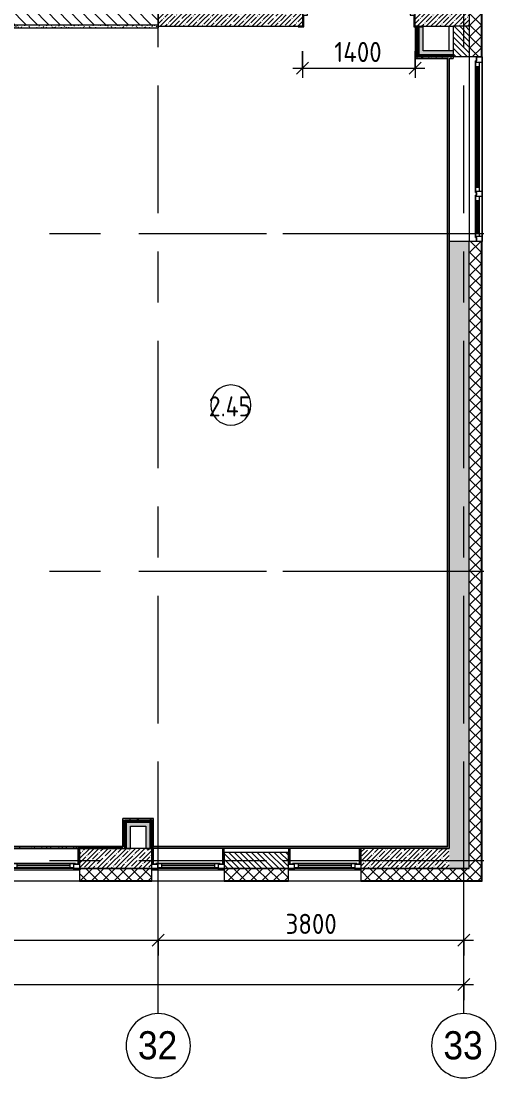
# Model space of a CAD drawing. Header units: millimetres. Extents: x 81632 to 272167, y -8553 to 29000.
# Drawn here: x 119504 to 125410, y -2706 to 10444 of the extents above; entities that cross this region are included whole.
import ezdxf

# ---------------------------------------------------------------- set-up
doc = ezdxf.new("R2010")
doc.units = ezdxf.units.MM
doc.linetypes.add('Осевая', pattern=[3175, 635, -476.25, 1587.5, -476.25])
for name, color, linetype, lineweight in [('A-ANNO-DIMS', 7, 'Continuous', 9), ('A-ANNO-DIMS-100', 7, 'Continuous', 9), ('A-AREA-IDEN', 7, 'Continuous', 9), ('A-GLAZ', 7, 'Continuous', 9), ('A-GLAZ-1', 7, 'Continuous', 13), ('A-WALL', 7, 'Continuous', 9), ('I-WALL', 7, 'Continuous', 9), ('S-COLS', 7, 'Continuous', 9), ('Оси', 7, 'Continuous', 9), ('Оси-1', 7, 'Continuous', 20), ('Оси-2', 7, 'Осевая', 9)]:
    doc.layers.add(name, color=color, linetype=linetype, lineweight=lineweight)
for name, color, linetype, lineweight, true_color in [('A-DOOR-1', 1, 'Continuous', 9, 0xff0000), ('A-DOOR-2', 1, 'Continuous', 13, 0xff0000), ('A-DOOR-FRAM-1', 1, 'Continuous', 13, 0xff0000), ('A-WALL-1', 7, 'Continuous', 9, 0x3c3c3c), ('A-WALL-FNSH-1', 7, 'Continuous', 9, 0x3c3c3c)]:
    doc.layers.add(name, color=color, linetype=linetype, lineweight=lineweight, true_color=true_color)
doc.styles.add('Arial', font='arial.ttf', dxfattribs={"width": 0.9, "height": 350})
doc.styles.add('GOST Common_1', font='GOST_Common.ttf', dxfattribs={"width": 0.9, "height": 250})
doc.styles.add('ISOCPEUR', font='isocpeur.ttf', dxfattribs={"width": 0.9, "height": 250})
doc.dimstyles.new('ISO-2_5_0_9К_БОЛЬШОЙ', dxfattribs={"dimscale": 304.8, "dimtxt": 248.995294, "dimasz": 0.492126, "dimexe": 0.393701, "dimexo": 0.984252, "dimgap": 0, "dimtad": 1, "dimdec": 0, "dimrnd": 10, "dimzin": 0, "dimdsep": 46, "dimtxsty": 'ISOCPEUR', "dimblk1": 'OBLIQUE', "dimblk2": 'OBLIQUE', "dimsah": 1, "dimcen": 0.09, "dimdle": 0.393701, "dimazin": 0, "dimtfac": 1, "dimtdec": 4, "dimtix": 1, "dimtmove": 0, "dimatfit": 3, "dimfxl": 1, "dimtvp": 1, "dimtolj": 1, "dimtzin": 0, "dimarcsym": 2})
pattern_1 = [(135, (0, 0), (-35.35534, -35.35534), [])]
pattern_2 = [(45, (0, 0), (-70.71068, 70.71068), []), (135, (0, 0), (-70.71068, -70.71068), [])]
pattern_3 = [(45, (0, 0), (-57.024626, 57.024626), []), (45, (57.025, 0), (-57.024626, 57.024626), [100.806, -20.161, 3.353, -16.808])]
pattern_4 = [(0, (0, 0), (121.92, 30.48), [10.058, -81.382, 10.058, -81.382, -487.68]), (0, (0, 0), (121.92, 30.48), [-182.88, 10.058, -172.822, 10.058, -81.382, -213.36]), (0, (0, 0), (121.92, 30.48), [-457.2, 10.058, -50.902, 10.058, -142.342]), (120, (45.72, 15.24), (-87.356454, 90.345817), [10.058, -81.382, 10.058, -81.382, -487.68]), (120, (45.72, 15.24), (-87.356454, 90.345817), [-182.88, 10.058, -172.822, 10.058, -81.382, -213.36]), (120, (45.72, 15.24), (-87.356454, 90.345817), [-457.2, 10.058, -50.902, 10.058, -142.342]), (240, (60.96, 76.2), (-34.563546, -120.825817), [10.058, -81.382, 10.058, -81.382, -487.68]), (240, (60.96, 76.2), (-34.563546, -120.825817), [-182.88, 10.058, -172.822, 10.058, -81.382, -213.36]), (240, (60.96, 76.2), (-34.563546, -120.825817), [-457.2, 10.058, -50.902, 10.058, -142.342])]
pattern_5 = [(45, (0, 0), (-106.06602, 106.06602), []), (135, (0, 0), (-106.06602, -106.06602), [])]

# ---------------------------------------------------------------- blocks, each defined once
blk = doc.blocks.new('110_Дверь_СКБ_2Ст - Д-5_п_ Из игровой в коридор-32679362-План заполнения и маркировки дверных проемов 2 этажа в осях 23-33')
at = {"layer": 'A-DOOR-1'}
for centre, radius, start, end in [((662.5, 110), 900, 90, 180), ((-637.5, 110), 400, 360, 90)]:
    blk.add_arc(centre, radius, start, end, dxfattribs=at)
at = {"layer": 'A-DOOR-2'}
for p, q in [((662.5, 1010), (612.5, 1010)), ((612.5, 1010), (612.5, 110)), ((662.5, 110), (662.5, 1010)), ((-637.5, 510), (-637.5, 110)), ((-587.5, 510), (-637.5, 510)), ((-587.5, 110), (-587.5, 510)), ((-637.5, 110), (-587.5, 110)), ((612.5, 110), (662.5, 110))]:
    blk.add_line(p, q, dxfattribs=at)
at = {"layer": 'A-DOOR-FRAM-1'}
for p, q in [((-672.5, 118), (-742.5, 118)), ((-742.5, 118), (-742.5, 110)), ((-742.5, 110), (-672.5, 110)), ((-637.5, 110), (-687.5, 110)), ((-687.5, 110), (-687.5, 30)), ((-687.5, 30), (-627.5, 30)), ((-672.5, 30), (-687.5, 30)), ((-687.5, 30), (-687.5, -110)), ((-672.5, 110), (-672.5, 118)), ((-672.5, -110), (-672.5, 30)), ((-637.5, 60), (-637.5, 110)), ((-627.5, 60), (-637.5, 60)), ((-627.5, 30), (-627.5, 60)), ((662.5, 60), (652.5, 60)), ((652.5, 60), (652.5, 30)), ((652.5, 30), (712.5, 30)), ((662.5, 110), (662.5, 60)), ((712.5, 110), (662.5, 110)), ((767.5, 118), (697.5, 118)), ((697.5, 118), (697.5, 110)), ((697.5, 110), (767.5, 110)), ((712.5, 30), (697.5, 30)), ((697.5, 30), (697.5, -110)), ((712.5, 30), (712.5, 110)), ((712.5, -110), (712.5, 30)), ((767.5, 110), (767.5, 118)), ((-672.5, -110), (-742.5, -110)), ((-742.5, -110), (-742.5, -118)), ((-742.5, -118), (-672.5, -118)), ((-687.5, -110), (-672.5, -110)), ((-672.5, -118), (-672.5, -110)), ((697.5, -110), (712.5, -110)), ((767.5, -110), (697.5, -110)), ((697.5, -110), (697.5, -118)), ((697.5, -118), (767.5, -118)), ((767.5, -118), (767.5, -110))]:
    blk.add_line(p, q, dxfattribs=at)
blk = doc.blocks.new('120_Окно_СКБ_1Ст - 120_Окно_СКБ_1Ст 900х2500_h_ с форточкой-22876038-План заполнения и маркировки дверных проемов 2 этажа в осях 23-33')
at = {"layer": 'A-GLAZ'}
for p, q in [((450, -57), (-450, -57)), ((-430, -127), (-400, -127)), ((-330, -107), (330, -107)), ((330, -117), (-330, -117)), ((400, -127), (430, -127))]:
    blk.add_line(p, q, dxfattribs=at)
at = {"layer": 'A-GLAZ-1'}
for p, q in [((-450, -127), (-450, -57)), ((-450, -57), (-380, -57)), ((-380, -127), (-450, -127)), ((-380, -127), (-400, -127)), ((-400, -127), (-400, -137)), ((-380, -57), (-380, -127)), ((380, -87), (-380, -87)), ((-380, -87), (-380, -127)), ((-330, -137), (-330, -87)), ((330, -137), (330, -87)), ((380, -127), (380, -57)), ((380, -57), (450, -57)), ((380, -127), (380, -87)), ((450, -127), (380, -127)), ((400, -127), (380, -127)), ((400, -137), (400, -127)), ((450, -57), (450, -127)), ((-400, -137), (400, -137)), ((400, -137), (-400, -137))]:
    blk.add_line(p, q, dxfattribs=at)
blk = doc.blocks.new('120_Окно_СКБ_1Ст - 120_Окно_СКБ_1Ст 900х2500_h_ с форточкой-V2-План заполнения и маркировки дверных проемов 2 этажа в осях 23-33')
at = {"layer": 'A-GLAZ'}
for p, q in [((450, -57), (-450, -57)), ((-430, -127), (-400, -127)), ((-330, -107), (330, -107)), ((330, -117), (-330, -117)), ((400, -127), (430, -127))]:
    blk.add_line(p, q, dxfattribs=at)
at = {"layer": 'A-GLAZ-1'}
for p, q in [((-450, -127), (-450, -57)), ((-450, -57), (-380, -57)), ((-380, -127), (-450, -127)), ((-380, -127), (-400, -127)), ((-400, -127), (-400, -137)), ((-380, -57), (-380, -127)), ((380, -87), (-380, -87)), ((-380, -87), (-380, -127)), ((-330, -137), (-330, -87)), ((330, -137), (330, -87)), ((380, -127), (380, -57)), ((380, -57), (450, -57)), ((380, -127), (380, -87)), ((450, -127), (380, -127)), ((400, -127), (380, -127)), ((400, -137), (400, -127)), ((450, -57), (450, -127)), ((-400, -137), (400, -137)), ((400, -137), (-400, -137))]:
    blk.add_line(p, q, dxfattribs=at)
blk = doc.blocks.new('120_Окно_СКБ_1Ст - 120_Окно_СКБ_1Ст 900х2500_h_ с форточкой-V4-План заполнения и маркировки дверных проемов 2 этажа в осях 23-33')
at = {"layer": 'A-GLAZ'}
for p, q in [((450, -57), (-450, -57)), ((-430, -127), (-400, -127)), ((-330, -107), (330, -107)), ((330, -117), (-330, -117)), ((400, -127), (430, -127))]:
    blk.add_line(p, q, dxfattribs=at)
at = {"layer": 'A-GLAZ-1'}
for p, q in [((-450, -127), (-450, -57)), ((-450, -57), (-380, -57)), ((-380, -127), (-450, -127)), ((-380, -127), (-400, -127)), ((-400, -127), (-400, -137)), ((-380, -57), (-380, -127)), ((380, -87), (-380, -87)), ((-380, -87), (-380, -127)), ((-330, -137), (-330, -87)), ((330, -137), (330, -87)), ((380, -127), (380, -57)), ((380, -57), (450, -57)), ((380, -127), (380, -87)), ((450, -127), (380, -127)), ((400, -127), (380, -127)), ((400, -137), (400, -127)), ((450, -57), (450, -127)), ((-400, -137), (400, -137)), ((400, -137), (-400, -137))]:
    blk.add_line(p, q, dxfattribs=at)
blk = doc.blocks.new('120_Окно_СКБ_2Ст_Фрамуга сверху - 120_Окно_СКБ_2Ст_2300х2500_h_ ДОО-22877051-План заполнения и маркировки дверных проемов 2 этажа в осях 23-33')
at = {"layer": 'A-GLAZ'}
for p, q in [((1150, 83), (-1150, 83)), ((-1150, 13), (-1100, 13)), ((-1080, 83), (1080, 83)), ((-1030, 33), (470, 33)), ((470, 23), (-1030, 23)), ((540, 13), (570, 13)), ((540, 13), (570, 13)), ((640, 33), (1030, 33)), ((1030, 23), (640, 23)), ((1100, 13), (1150, 13))]:
    blk.add_line(p, q, dxfattribs=at)
at = {"layer": 'A-GLAZ-1'}
for p, q in [((-1150, 13), (-1150, 83)), ((-1150, 83), (-1080, 83)), ((-1080, 13), (-1150, 13)), ((-1080, 13), (-1100, 13)), ((-1100, 13), (-1100, 3)), ((-1100, 3), (540, 3)), ((540, 3), (-1100, 3)), ((-1080, 83), (-1080, 13)), ((520, 53), (-1080, 53)), ((-1080, 53), (-1080, 13)), ((-1030, 3), (-1030, 53)), ((470, 3), (470, 53)), ((520, 13), (520, 83)), ((520, 83), (590, 83)), ((520, 13), (520, 53)), ((590, 13), (520, 13)), ((540, 13), (520, 13)), ((540, 3), (540, 13)), ((590, 13), (570, 13)), ((570, 13), (570, 3)), ((570, 3), (1100, 3)), ((1100, 3), (570, 3)), ((590, 83), (590, 13)), ((1080, 53), (590, 53)), ((590, 53), (590, 13)), ((640, 3), (640, 53)), ((1030, 3), (1030, 53)), ((1080, 13), (1080, 83)), ((1080, 83), (1150, 83)), ((1080, 13), (1080, 53)), ((1150, 13), (1080, 13)), ((1100, 13), (1080, 13)), ((1100, 3), (1100, 13)), ((1150, 83), (1150, 13))]:
    blk.add_line(p, q, dxfattribs=at)
blk = doc.blocks.new('Ось сетки - D8-29747960-План заполнения и маркировки дверных проемов 2 этажа в осях 23-33')
at = {"layer": 'Оси-1'}
for start, end in [(360, 180), (180, 360)]:
    blk.add_arc((0, 0), 4, start, end, dxfattribs=at)
blk = doc.blocks.new('DIMBLOCK24-План заполнения и маркировки дверных проемов 2 этажа в осях 23-33')
at = {"layer": 'A-ANNO-DIMS-100'}
for p, q in [((115960, -1185), (115960, -871)), ((121210, -1185), (121210, -871)), ((115960, -991), (121210, -991)), ((115960, -991), (115960, -1185)), ((121210, -991), (121210, -1185))]:
    blk.add_line(p, q, dxfattribs=at)
at = {"layer": 'A-ANNO-DIMS-100', "lineweight": 20}
for p, q in [((115960, -991), (116035, -916)), ((121210, -991), (121285, -916)), ((115960, -991), (115885, -1066)), ((121210, -991), (121135, -1066))]:
    blk.add_line(p, q, dxfattribs=at)
at = {"layer": 'A-ANNO-DIMS-100', "color": 0, "insert": (118269, -665), "char_height": 250, "width": 758.48, "attachment_point": 1, "line_spacing_factor": 1.149209, "style": 'ISOCPEUR'}
blk.add_mtext('5250', dxfattribs=at)
blk = doc.blocks.new('_Oblique')
at = {"color": 0, "linetype": 'ByBlock', "lineweight": -2}
blk.add_line((-0.5, -0.5), (0.5, 0.5), dxfattribs=at)
blk = doc.blocks.new('DIMBLOCK25-План заполнения и маркировки дверных проемов 2 этажа в осях 23-33')
at = {"layer": 'A-ANNO-DIMS-100'}
for p, q in [((121210, -1185), (121210, -871)), ((125010, -1185), (125010, -871)), ((121210, -991), (125130, -991)), ((121210, -991), (121210, -1185)), ((125010, -991), (125010, -1185))]:
    blk.add_line(p, q, dxfattribs=at)
at = {"layer": 'A-ANNO-DIMS-100', "lineweight": 20}
for p, q in [((121210, -991), (121285, -916)), ((125010, -991), (125085, -916)), ((121210, -991), (121135, -1066)), ((125010, -991), (124935, -1066))]:
    blk.add_line(p, q, dxfattribs=at)
at = {"layer": 'A-ANNO-DIMS-100', "color": 0, "insert": (122794, -665), "char_height": 250, "width": 758.48, "attachment_point": 1, "line_spacing_factor": 1.149209, "style": 'ISOCPEUR'}
blk.add_mtext('3800', dxfattribs=at)
blk = doc.blocks.new('DIMBLOCK36-План заполнения и маркировки дверных проемов 2 этажа в осях 23-33')
at = {"layer": 'A-ANNO-DIMS-100'}
for p, q in [((123005, 10072), (123005, 9738)), ((123005, 9858), (123005, 10072)), ((124405, 10072), (124405, 9738)), ((124405, 9858), (124405, 10072)), ((122885, 9858), (124525, 9858))]:
    blk.add_line(p, q, dxfattribs=at)
at = {"layer": 'A-ANNO-DIMS-100', "lineweight": 20}
for p, q in [((123005, 9858), (123080, 9933)), ((124405, 9858), (124480, 9933)), ((123005, 9858), (122930, 9783)), ((124405, 9858), (124330, 9783))]:
    blk.add_line(p, q, dxfattribs=at)
at = {"layer": 'A-ANNO-DIMS-100', "color": 0, "insert": (123399, 10185), "char_height": 250, "width": 735.49, "attachment_point": 1, "line_spacing_factor": 1.149209, "style": 'ISOCPEUR'}
blk.add_mtext('1400', dxfattribs=at)
blk = doc.blocks.new('Марка_Помещения - Номер-25198446-План заполнения и маркировки дверных проемов 2 этажа в осях 23-33')
at = {"layer": 'A-AREA-IDEN'}
for start, end in [(360, 180), (180, 360)]:
    blk.add_arc((0, 0), 2.5, start, end, dxfattribs=at)
blk = doc.blocks.new('DIMBLOCK46-План заполнения и маркировки дверных проемов 2 этажа в осях 23-33')
at = {"layer": 'A-ANNO-DIMS-100'}
for p, q in [((84560, -1738), (84560, -1424)), ((125010, -1738), (125010, -1424)), ((84440, -1544), (125130, -1544)), ((84560, -1544), (84560, -1738)), ((125010, -1544), (125010, -1738))]:
    blk.add_line(p, q, dxfattribs=at)
at = {"layer": 'A-ANNO-DIMS-100', "lineweight": 20}
for p, q in [((84560, -1544), (84485, -1619)), ((84560, -1544), (84635, -1469)), ((125010, -1544), (124935, -1619)), ((125010, -1544), (125085, -1469))]:
    blk.add_line(p, q, dxfattribs=at)
at = {"layer": 'A-ANNO-DIMS-100', "color": 0, "insert": (104366, -1217), "char_height": 250, "width": 1005.56, "attachment_point": 1, "line_spacing_factor": 1.149209, "style": 'ISOCPEUR'}
blk.add_mtext('40450', dxfattribs=at)

msp = doc.modelspace()

# ---------------------------------------------------------------- hatches: boundary and pattern name
at = {"layer": 'A-WALL'}
h = msp.add_hatch(dxfattribs=at)
h.set_pattern_fill('FP_1', color=256, style=0, pattern_type=2)
h.set_pattern_definition(pattern_2)
h.paths.add_polyline_path([(125080, -250), (125230, -250), (125230, 7700), (125080, 7700), (125080, -100)])
h.paths.add_polyline_path([(125230, 10000), (125230, 11920), (125080, 11920), (125080, 10000)])
h.paths.add_polyline_path([(125230, 13120), (125230, 21400), (125080, 21400), (125080, 13120)])
h = msp.add_hatch(dxfattribs=at)
h.set_pattern_fill('FP_3', color=256, style=0, pattern_type=2)
h.set_pattern_definition(pattern_1)
h.paths.add_polyline_path([(124880, 10000), (125080, 10000), (125080, 10380), (124880, 10380), (124880, 10082.1)])
h = msp.add_hatch(dxfattribs=at)
h.set_pattern_fill('FP_3', color=256, style=0, pattern_type=2)
h.set_pattern_definition(pattern_1)
h.paths.add_polyline_path([(122030, -100), (122830, -100), (122830, 100), (122030, 100)])
h.paths.add_polyline_path([(119330, -100), (119330, 100), (118830, 100), (118830, -100)])
h.paths.add_polyline_path([(113680, -100), (113680, 100), (113430, 100), (113430, -100)])
h.paths.add_polyline_path([(115630, -100), (115630, 100), (114580, 100), (114580, -100), (115091.5, -100)])
h.paths.add_polyline_path([(110005.5, -100), (110230, -100), (110230, 100), (108930, 100), (108930, -100)])
h.paths.add_polyline_path([(103780, -100), (104830, -100), (104830, 100), (103780, 100)])
h.paths.add_polyline_path([(102880, -100), (102880, 100), (102630, 100), (102630, -100)])
h.paths.add_polyline_path([(100830, -100), (101730, -100), (101730, 100), (100830, 100)])
h.paths.add_polyline_path([(99030, -100), (99030, 100), (95680, 100), (95680, -100), (97290.5, -100)])
h.paths.add_polyline_path([(94780, -100), (94780, 100), (94530, 100), (94530, -100), (94747.5, -100)])
h.paths.add_polyline_path([(92730, -100), (92730, 100), (91930, 100), (91930, -100), (92204.5, -100)])
h = msp.add_hatch(dxfattribs=at)
h.set_pattern_fill('FP_1', color=256, style=0, pattern_type=2)
h.set_pattern_definition(pattern_2)
h.paths.add_polyline_path([(125080, -250), (125080, -100), (123730, -100), (123730, -250), (123991.9, -250)])
h.paths.add_polyline_path([(122830, -250), (122830, -100), (122030, -100), (122030, -250), (122720.4, -250)])
h.paths.add_polyline_path([(121130, -250), (121130, -100), (120230, -100), (120230, -250), (120813.2, -250)])
h.paths.add_polyline_path([(117930, -250), (119330, -250), (119330, -100), (117930, -100)])
h.paths.add_polyline_path([(115091.5, -250), (115630, -250), (115630, -100), (114580, -100), (114580, -250)])
h.paths.add_polyline_path([(112548.5, -250), (113680, -250), (113680, -100), (112530, -100), (112530, -250)])
h.paths.add_polyline_path([(110230, -250), (110230, -100), (108930, -100), (108930, -250), (110005.5, -250)])
h.paths.add_polyline_path([(107130, -250), (108030, -250), (108030, -100), (107130, -100)])
h.paths.add_polyline_path([(104830, -250), (104830, -100), (103780, -100), (103780, -250)])
h.paths.add_polyline_path([(102880, -250), (102880, -100), (100830, -100), (100830, -250), (102376.5, -250)])
h.paths.add_polyline_path([(99030, -250), (99930, -250), (99930, -100), (95680, -100), (95680, -250), (97290.5, -250)])
h.paths.add_polyline_path([(93630, -250), (94780, -250), (94780, -100), (93630, -100)])
h.paths.add_polyline_path([(91930, -250), (92730, -250), (92730, -100), (91930, -100)])
h.paths.add_polyline_path([(90933, -250), (91030, -250), (91030, -100), (89210, -100), (89210, -250), (89661.5, -250)])
at = {"layer": 'I-WALL'}
h = msp.add_hatch(dxfattribs=at)
h.set_pattern_fill('FP_4', color=256, style=0, pattern_type=2)
h.set_pattern_definition([(135, (0, 0), (-70.71068, -70.71068), [])])
h.paths.add_polyline_path([(121210, 10400), (121210, 10600), (119330, 10600), (119330, 10400), (120177.4, 10400)])
h.paths.add_polyline_path([(111930, 10400), (111930, 10600), (111180, 10600), (111180, 10400), (111277, 10400)])
h.paths.add_polyline_path([(109670, 10400), (110230, 10400), (110230, 10600), (109105, 10600), (109105, 10400), (109650, 10400)])
h.paths.add_polyline_path([(107650, 10400), (107705, 10400), (107705, 10600), (107350, 10600), (107350, 10400), (107462.5, 10400)])
h = msp.add_hatch(dxfattribs=at)
h.set_pattern_fill('FP_2', color=256, style=0, pattern_type=2)
h.set_pattern_definition(pattern_3)
h.paths.add_polyline_path([(125080, 10380), (125080, 10600), (124405, 10600), (124405, 10380), (124880, 10380)])
h.paths.add_polyline_path([(122720.4, 10380), (123005, 10380), (123005, 10600), (121210, 10600), (121210, 10380)])
h = msp.add_hatch(dxfattribs=at)
h.set_pattern_fill('FP_38', color=256, style=0, pattern_type=2)
h.set_pattern_definition(pattern_4)
h.paths.add_polyline_path([(121210, 10360), (121210, 10400), (119330, 10400), (119330, 10360), (120177.4, 10360)])
h = msp.add_hatch(dxfattribs=at)
h.set_pattern_fill('FP_38', color=256, style=0, pattern_type=2)
h.set_pattern_definition(pattern_4)
h.paths.add_polyline_path([(124410, 10000), (124430, 10000), (124430, 10372), (124410, 10372), (124410, 10082.1)])
h = msp.add_hatch(dxfattribs=at)
h.set_pattern_fill('FP_39', color=256, style=0, pattern_type=2)
h.set_pattern_definition(pattern_5)
h.paths.add_polyline_path([(124442.5, 10000), (124442.5, 10370), (124430, 10370), (124430, 10000)])
h = msp.add_hatch(dxfattribs=at)
h.set_pattern_fill('FP_39', color=256, style=0, pattern_type=2)
h.set_pattern_definition(pattern_5)
h.paths.add_polyline_path([(124455, 10012.5), (124455, 10370), (124442.5, 10370), (124442.5, 10012.5)])
for points in [[(124455, 10025), (124505, 10025), (124505, 10370), (124455, 10370), (124455, 10082.1)], [(124880, 10025), (124880, 10075), (124505, 10075), (124505, 10025)], [(121055, 425), (121055, 475), (120815, 475), (120815, 425), (120865, 425)], [(120865, 150), (120865, 425), (120815, 425), (120815, 150)], [(121105, 150), (121105, 475), (121055, 475), (121055, 150)]]:
    msp.add_hatch(color=256, dxfattribs=at).paths.add_polyline_path(points)
h = msp.add_hatch(dxfattribs=at)
h.set_pattern_fill('FP_38', color=256, style=0, pattern_type=2)
h.set_pattern_definition(pattern_4)
h.paths.add_polyline_path([(124810, 9980), (124880, 9980), (124880, 10000), (124410, 10000), (124410, 9980), (124809, 9980)])
h = msp.add_hatch(dxfattribs=at)
h.set_pattern_fill('FP_39', color=256, style=0, pattern_type=2)
h.set_pattern_definition(pattern_5)
h.paths.add_polyline_path([(124880, 10000), (124880, 10012.5), (124442.5, 10012.5), (124442.5, 10000), (124505, 10000)])
h = msp.add_hatch(dxfattribs=at)
h.set_pattern_fill('FP_39', color=256, style=0, pattern_type=2)
h.set_pattern_definition(pattern_5)
h.paths.add_polyline_path([(124880, 10012.5), (124880, 10025), (124455, 10025), (124455, 10012.5), (124505, 10012.5)])
h = msp.add_hatch(dxfattribs=at)
h.set_pattern_fill('FP_38', color=256, style=0, pattern_type=2)
h.set_pattern_definition(pattern_4)
h.paths.add_polyline_path([(124810, 170), (124830, 170), (124830, 9980), (124810, 9980), (124810, 171)])
h = msp.add_hatch(dxfattribs=at)
h.set_pattern_fill('FP_2', color=256, style=0, pattern_type=2)
h.set_pattern_definition(pattern_3)
h.paths.add_polyline_path([(125080, -100), (125080, 7700), (124830, 7700), (124830, -100)])
h = msp.add_hatch(dxfattribs=at)
h.set_pattern_fill('FP_38', color=256, style=0, pattern_type=2)
h.set_pattern_definition(pattern_4)
h.paths.add_polyline_path([(120790, 170), (120790, 520), (120770, 520), (120770, 170)])
h = msp.add_hatch(dxfattribs=at)
h.set_pattern_fill('FP_38', color=256, style=0, pattern_type=2)
h.set_pattern_definition(pattern_4)
h.paths.add_polyline_path([(121130, 500), (121150, 500), (121150, 520), (120790, 520), (120790, 500), (120813.2, 500)])
h = msp.add_hatch(dxfattribs=at)
h.set_pattern_fill('FP_39', color=256, style=0, pattern_type=2)
h.set_pattern_definition(pattern_5)
h.paths.add_polyline_path([(121117.5, 487.5), (121117.5, 500), (120790, 500), (120790, 487.5), (121105, 487.5)])
h = msp.add_hatch(dxfattribs=at)
h.set_pattern_fill('FP_39', color=256, style=0, pattern_type=2)
h.set_pattern_definition(pattern_5)
h.paths.add_polyline_path([(120802.5, 150), (120802.5, 487.5), (120790, 487.5), (120790, 150)])
h = msp.add_hatch(dxfattribs=at)
h.set_pattern_fill('FP_39', color=256, style=0, pattern_type=2)
h.set_pattern_definition(pattern_5)
h.paths.add_polyline_path([(121055, 475), (121105, 475), (121105, 487.5), (120802.5, 487.5), (120802.5, 475), (120815, 475)])
h = msp.add_hatch(dxfattribs=at)
h.set_pattern_fill('FP_39', color=256, style=0, pattern_type=2)
h.set_pattern_definition(pattern_5)
h.paths.add_polyline_path([(120802.5, 150), (120815, 150), (120815, 475), (120802.5, 475), (120802.5, 425)])
h = msp.add_hatch(dxfattribs=at)
h.set_pattern_fill('FP_39', color=256, style=0, pattern_type=2)
h.set_pattern_definition(pattern_5)
h.paths.add_polyline_path([(121117.5, 150), (121117.5, 487.5), (121105, 487.5), (121105, 150)])
h = msp.add_hatch(dxfattribs=at)
h.set_pattern_fill('FP_39', color=256, style=0, pattern_type=2)
h.set_pattern_definition(pattern_5)
h.paths.add_polyline_path([(121130, 150), (121130, 500), (121117.5, 500), (121117.5, 150)])
h = msp.add_hatch(dxfattribs=at)
h.set_pattern_fill('FP_38', color=256, style=0, pattern_type=2)
h.set_pattern_definition(pattern_4)
h.paths.add_polyline_path([(121150, 170.5), (121150, 500), (121130, 500), (121130, 170.5)])
h = msp.add_hatch(dxfattribs=at)
h.set_pattern_fill('FP_38', color=256, style=0, pattern_type=2)
h.set_pattern_definition(pattern_4)
h.paths.add_polyline_path([(120177.4, 150), (120790, 150), (120790, 170), (119290, 170), (119290, 150)])
h = msp.add_hatch(dxfattribs=at)
h.set_pattern_fill('FP_38', color=256, style=0, pattern_type=2)
h.set_pattern_definition(pattern_4)
h.paths.add_polyline_path([(120230, -48), (120230, 150), (120210, 150), (120210, -48)])
h = msp.add_hatch(dxfattribs=at)
h.set_pattern_fill('FP_38', color=256, style=0, pattern_type=2)
h.set_pattern_definition(pattern_4)
h.paths.add_polyline_path([(123730, 150), (124830, 150), (124830, 170), (121130, 170), (121130, 150), (122720.4, 150)])
h = msp.add_hatch(dxfattribs=at)
h.set_pattern_fill('FP_38', color=256, style=0, pattern_type=2)
h.set_pattern_definition(pattern_4)
h.paths.add_polyline_path([(121150, -48), (121150, 150), (121130, 150), (121130, -48)])
h = msp.add_hatch(dxfattribs=at)
h.set_pattern_fill('FP_38', color=256, style=0, pattern_type=2)
h.set_pattern_definition(pattern_4)
h.paths.add_polyline_path([(122030, -48), (122030, 150), (122010, 150), (122010, -48)])
h = msp.add_hatch(dxfattribs=at)
h.set_pattern_fill('FP_38', color=256, style=0, pattern_type=2)
h.set_pattern_definition(pattern_4)
h.paths.add_polyline_path([(122850, -48), (122850, 150), (122830, 150), (122830, -48)])
h = msp.add_hatch(dxfattribs=at)
h.set_pattern_fill('FP_38', color=256, style=0, pattern_type=2)
h.set_pattern_definition(pattern_4)
h.paths.add_polyline_path([(123730, -48), (123730, 150), (123710, 150), (123710, -48)])
h = msp.add_hatch(dxfattribs=at)
h.set_pattern_fill('FP_2', color=256, style=0, pattern_type=2)
h.set_pattern_definition(pattern_3)
h.paths.add_polyline_path([(123991.9, -100), (124830, -100), (124830, 150), (123730, 150), (123730, -100)])
at = {"layer": 'S-COLS'}
h = msp.add_hatch(dxfattribs=at)
h.set_pattern_fill('FP_2', color=256, style=0, pattern_type=2)
h.set_pattern_definition(pattern_3)
h.paths.add_polyline_path([(120230, -100), (121130, -100), (121130, 150), (120230, 150)])

# ---------------------------------------------------------------- linework, layer by layer
at = {"layer": 'A-WALL'}
for p, q in [((125080, 11920), (125080, 10000)), ((125230, 10000), (125230, 11920)), ((125233, 10000), (125233, 11920)), ((121210, 10770), (121210, 10360)), ((119330, 10400), (121210, 10400)), ((124442.5, 10012.5), (124442.5, 10370)), ((124455, 10025), (124455, 10370)), ((125080, 10380), (124880, 10380)), ((124880, 10012.5), (124442.5, 10012.5)), ((124880, 10025), (124455, 10025)), ((125238, 10000), (125238, 7700)), ((124810, 9980), (124410, 9980)), ((124809, 9979), (124809, 9980)), ((124810, 170), (124810, 9980)), ((124830, 9980), (124830, 150)), ((125230, -250), (125230, 7700)), ((125233, -253), (125233, 7700)), ((120802.5, 487.5), (121117.5, 487.5)), ((120802.5, 150), (120802.5, 487.5)), ((120815, 475), (121105, 475)), ((120815, 150), (120815, 475)), ((121105, 475), (121105, 150)), ((121117.5, 487.5), (121117.5, 150)), ((124830, 150), (123730, 150)), ((124659.5, 150), (124830, 150)), ((122030, -100), (122830, -100)), ((122830, -100), (122030, -100)), ((120230, -258), (119330, -258)), ((120230, -250), (121130, -250)), ((120230, -253), (121130, -253)), ((122030, -258), (121130, -258)), ((122030, -250), (122830, -250)), ((122030, -253), (122830, -253)), ((123730, -258), (122830, -258)), ((123730, -250), (125230, -250)), ((123730, -253), (125233, -253))]:
    msp.add_line(p, q, dxfattribs=at)
at = {"layer": 'A-WALL-1'}
for p, q in [((119350, 10360), (121210, 10360)), ((121210, 10380), (122950, 10380)), ((124410, 10372), (124410, 10359.5)), ((124430, 10000), (124430, 10372)), ((124505, 10370), (124430, 10370)), ((124460, 10380), (124880, 10380)), ((124505, 10075), (124505, 10370)), ((124880, 10380), (124880, 9980)), ((125230, 10000), (124430, 10000)), ((124880, 10075), (124505, 10075)), ((124830, 9980), (124880, 9980)), ((125230, 7700), (124830, 7700)), ((125080, -100), (125080, 7700)), ((121150, 520), (120770, 520)), ((121130, 500), (120790, 500)), ((120790, 500), (120790, 150)), ((120790, 170), (120790, 500)), ((120790, 500), (121130, 500)), ((120865, 425), (121055, 425)), ((120865, 150), (120865, 425)), ((121055, 425), (121055, 150)), ((121130, 150), (121130, 500)), ((121130, 500), (121130, 170.5)), ((121150, 170.5), (121150, 520)), ((115630, 150), (120865, 150)), ((120770, 170), (115650, 170)), ((120230, 150), (120210, 150)), ((120210, 150), (120210, -48)), ((120230, -48), (120230, 150)), ((120770, 171), (120770, 170)), ((121055, 150), (121130, 150)), ((121130, 170.5), (121150, 170.5)), ((124810, 170), (121130, 170)), ((124659.5, 150), (121130, 150)), ((121130, 150), (121130, -48)), ((121150, -48), (121150, 150)), ((122030, 150), (122010, 150)), ((122010, 150), (122010, -48)), ((122030, -48), (122030, 150)), ((122830, 150), (122830, -48)), ((122850, -48), (122850, 150)), ((123730, 150), (123710, 150)), ((123710, 150), (123710, -48)), ((123730, 150), (123730, -250)), ((123730, -48), (123730, 150)), ((122830, 100), (122030, 100)), ((122030, 100), (122030, -250)), ((122830, -250), (122830, 100)), ((120210, -48), (120230, -48)), ((121130, -100), (120230, -100)), ((120230, -100), (120230, -250)), ((121130, -48), (121150, -48)), ((121130, -250), (121130, -100)), ((122010, -48), (122030, -48)), ((122830, -48), (122850, -48)), ((123710, -48), (123730, -48)), ((125080, -100), (123730, -100)), ((123730, -100), (125080, -100))]:
    msp.add_line(p, q, dxfattribs=at)
at = {"layer": 'A-WALL-FNSH-1'}
for p, q in [((125238, 10000), (125238, 11920)), ((124410, 10359.5), (124409, 10359.5)), ((124409, 10359.5), (124409, 9979)), ((124410, 9980), (124410, 10359.5)), ((125230, 10000), (125238, 10000)), ((124409, 9979), (124809, 9979)), ((124809, 9979), (124809, 171)), ((125238, 7700), (125230, 7700)), ((125238, -258), (125238, 7700)), ((120769, 521), (120769, 171)), ((121151, 521), (120769, 521)), ((120770, 171), (120770, 520)), ((121151, 170.5), (121151, 521)), ((120769, 171), (119350.5, 171)), ((119350.5, 170), (120770.5, 170)), ((120210, 150), (120209, 150)), ((120209, 150), (120209, -48)), ((120770.5, 171), (120770, 171)), ((120770.5, 170), (120770.5, 171)), ((121150, 170.5), (121151, 170.5)), ((121151, -48), (121151, 150)), ((124809, 171), (121155, 171)), ((121155, 171), (121155, 170)), ((122010, 150), (122009, 150)), ((122009, 150), (122009, -48)), ((122851, -48), (122851, 150)), ((123710, 150), (123709, 150)), ((123709, 150), (123709, -48)), ((120209, -48), (120210, -48)), ((121150, -48), (121151, -48)), ((122009, -48), (122010, -48)), ((122850, -48), (122851, -48)), ((123709, -48), (123710, -48)), ((120230, -250), (120230, -258)), ((120230, -258), (121130, -258)), ((121130, -258), (121130, -250)), ((122030, -250), (122030, -258)), ((122030, -258), (122830, -258)), ((122830, -258), (122830, -250)), ((123730, -250), (123730, -258)), ((123730, -258), (125238, -258))]:
    msp.add_line(p, q, dxfattribs=at)
at = {"layer": 'I-WALL'}
for p, q in [((124830, 10075), (124830, 10380)), ((125080, 10000), (125080, 7700)), ((120230, -100), (119330, -100)), ((122030, -100), (121130, -100)), ((123730, -100), (122830, -100))]:
    msp.add_line(p, q, dxfattribs=at)
at = {"layer": 'S-COLS'}
for p, q in [((121130, 150), (120230, 150)), ((120230, 150), (120230, -100)), ((121130, -100), (121130, 150)), ((120230, -100), (121130, -100))]:
    msp.add_line(p, q, dxfattribs=at)
at = {"layer": 'Оси'}
for p, q in [((122760, 7800), (125260, 7800)), ((122760, 3600), (125260, 3600)), ((121210, -1906.3), (121210, 593.7)), ((125010, -1906.3), (125010, 593.7)), ((122760, 0), (125260, 0))]:
    msp.add_line(p, q, dxfattribs=at)
at = {"layer": 'Оси-2'}
for p, q in [((121210, 593.7), (121210, 19415.1)), ((125010, 593.7), (125010, 19415.1)), ((84932.5, 7800), (122760, 7800)), ((84932.5, 3600), (122760, 3600)), ((84932.5, 0), (122760, 0))]:
    msp.add_line(p, q, dxfattribs=at)

# ---------------------------------------------------------------- block references
at = {"layer": 'A-AREA-IDEN', "xscale": 99.99999999999993, "yscale": 99.99999999999993, "zscale": 99.99999999999993}
msp.add_blockref('Марка_Помещения - Номер-25198446-План заполнения и маркировки дверных проемов 2 этажа в осях 23-33', (122113.5, 5666.3), dxfattribs=at)
at = {"layer": 'A-DOOR-1'}
msp.add_blockref('110_Дверь_СКБ_2Ст - Д-5_п_ Из игровой в коридор-32679362-План заполнения и маркировки дверных проемов 2 этажа в осях 23-33', (123692.5, 10490), dxfattribs=at)
at = {"layer": 'A-GLAZ'}
for name, p, rotation in [('120_Окно_СКБ_2Ст_Фрамуга сверху - 120_Окно_СКБ_2Ст_2300х2500_h_ ДОО-22877051-План заполнения и маркировки дверных проемов 2 этажа в осях 23-33', (125155, 8850), 269.9999999999999), ('120_Окно_СКБ_1Ст - 120_Окно_СКБ_1Ст 900х2500_h_ с форточкой-V2-План заполнения и маркировки дверных проемов 2 этажа в осях 23-33', (119780, -175), 180), ('120_Окно_СКБ_1Ст - 120_Окно_СКБ_1Ст 900х2500_h_ с форточкой-22876038-План заполнения и маркировки дверных проемов 2 этажа в осях 23-33', (121580, -175), 180), ('120_Окно_СКБ_1Ст - 120_Окно_СКБ_1Ст 900х2500_h_ с форточкой-V4-План заполнения и маркировки дверных проемов 2 этажа в осях 23-33', (123280, -175), 180)]:
    msp.add_blockref(name, p, dxfattribs=dict(at, rotation=rotation))
at = {"layer": 'Оси-1', "xscale": 99.99999999999993, "yscale": 99.99999999999993, "zscale": 99.99999999999993}
for p in [(121210, -2306.3), (125010, -2306.3)]:
    msp.add_blockref('Ось сетки - D8-29747960-План заполнения и маркировки дверных проемов 2 этажа в осях 23-33', p, dxfattribs=at)

# ---------------------------------------------------------------- texts
at = {"layer": 'A-AREA-IDEN', "insert": (121838.8, 5774.8), "char_height": 250, "width": 685.443, "attachment_point": 1, "style": 'GOST Common_1'}
msp.add_mtext('2.45', dxfattribs=at)
at = {"layer": 'Оси', "char_height": 350, "width": 606.076, "attachment_point": 1, "style": 'Arial'}
for s, insert in [('32', (120957.4, -2125.6)), ('33', (124757.4, -2125.6))]:
    msp.add_mtext(s, dxfattribs=dict(at, insert=insert))

# ---------------------------------------------------------------- dimensions: what is measured, and where the dimension line sits
at = {"layer": 'A-ANNO-DIMS'}
for base, p1, p2, override, picture, middle in [((124405, 9858), (123005, 10372), (124405, 10372), {"dimpost": '<>', "dimfxl": 1400}, 'DIMBLOCK36-План заполнения и маркировки дверных проемов 2 этажа в осях 23-33', (123705, 9983)), ((121210, -991.1), (115960, -885.1), (121210, -885.1), {"dimpost": '<>', "dimfxl": 5250}, 'DIMBLOCK24-План заполнения и маркировки дверных проемов 2 этажа в осях 23-33', (118585, -866.1)), ((125010, -991.1), (121210, -885.1), (125010, -885.1), {"dimpost": '<>', "dimfxl": 3800}, 'DIMBLOCK25-План заполнения и маркировки дверных проемов 2 этажа в осях 23-33', (123110, -866.1)), ((125010, -1544), (84560, -1437.9), (125010, -1437.9), {"dimpost": '<>', "dimfxl": 40450}, 'DIMBLOCK46-План заполнения и маркировки дверных проемов 2 этажа в осях 23-33', (104785, -1419))]:
    dim = msp.add_linear_dim(base=base, p1=p1, p2=p2, dimstyle='ISO-2_5_0_9К_БОЛЬШОЙ', override=override, dxfattribs=at)
    dim.commit()
    dim.dimension.update_dxf_attribs({"geometry": picture, "text_midpoint": middle})

doc.saveas('drawing.dxf')
